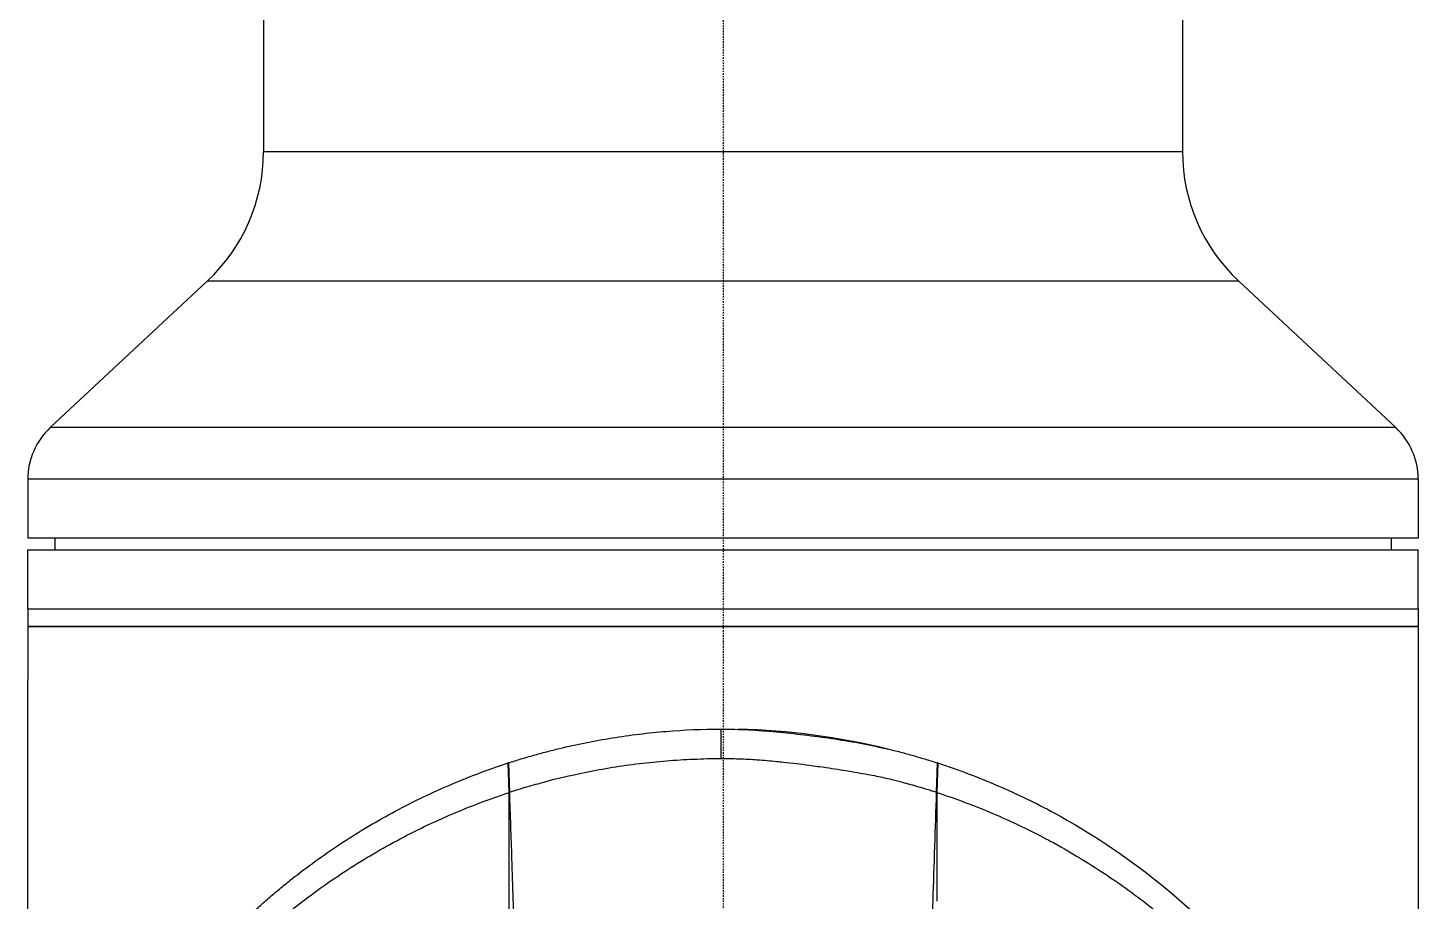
# Model space of a CAD drawing. Header units: millimetres. Extents: x 0 to 4378, y 0 to 2376.
# Drawn here: x 2155.7 to 2273.7, y 1240.9 to 1315 of the extents above; entities that cross this region are included whole.
import ezdxf

# ---------------------------------------------------------------- set-up
doc = ezdxf.new("R2010")
doc.units = ezdxf.units.MM
doc.header["$LTSCALE"] = 0.2
doc.linetypes.add('CENTER2', pattern=[1.125, 0.75, -0.125, 0.125, -0.125])
doc.layers.add('02_Center Line', color=1, linetype='CENTER2')

# ---------------------------------------------------------------- blocks, each defined once
blk = doc.blocks.new('A$C8e57dc05')
for p, q in [((39, 931.2), (39, 702.18)), ((-39, 861.15), (-39, 702.18)), ((39, 702.18), (-39, 702.18)), ((-43.77, 691.21), (-57.09, 678.79)), ((43.77, 691.21), (-43.77, 691.21)), ((43.77, 691.21), (57.09, 678.79)), ((57.09, 678.79), (-57.09, 678.79)), ((59, 674.4), (-59, 674.4)), ((-59, 674.4), (-59, 669.4)), ((59, 674.4), (59, 669.4)), ((59, 669.4), (-59, 669.4)), ((-56.7, 669.4), (-56.71, 668.4)), ((56.7, 669.4), (56.71, 668.4)), ((-59, 668.4), (59, 668.4)), ((-59, 663.4), (-59, 668.4)), ((59, 663.4), (59, 668.4)), ((-59, 663.4), (59, 663.4)), ((-59, 663.4), (-59, 661.9)), ((-59, 663.4), (59, 663.4)), ((59, 663.4), (59, 661.9)), ((59, 661.9), (-59, 661.9)), ((-59, 661.9), (-59, 657.4)), ((-59, 661.9), (59, 661.9)), ((59, 661.9), (59, 657.4)), ((-59, 614.2), (-59, 657.4)), ((59, 657.4), (59, 594.2)), ((-0.18, 653.21), (-0.17, 650.72)), ((-18.21, 650.34), (-18.23, 650.33)), ((-18.15, 647.83), (-18.23, 650.33)), ((-18.21, 650.34), (-18.13, 647.85)), ((18.13, 647.85), (18.2, 650.34)), ((18.22, 650.33), (18.14, 647.83)), ((18.22, 650.33), (18.2, 650.34)), ((18.13, 647.85), (18.14, 647.83))]:
    blk.add_line(p, q)
for centre, radius, start, end in [((-54, 702.18), 15, 313, 0), ((54, 702.18), 15, 180, 227), ((-53, 674.4), 6, 133, 180), ((53, 674.4), 6, 0, 47), ((0, 594.2), 59, 76.2705, 88.7519)]:
    blk.add_arc(centre, radius, start, end)
for points, knots in [([(-18.21, 650.34), (-17.86, 650.45), (-17.5, 650.57), (-17.15, 650.67), (-16.79, 650.78), (-16.43, 650.88), (-16.07, 650.98), (-15.71, 651.08), (-15.35, 651.18), (-14.98, 651.28), (-14.62, 651.38), (-14.25, 651.47), (-13.89, 651.56), (-12.42, 651.91), (-10.92, 652.21), (-9.41, 652.45), (-7.89, 652.7), (-6.36, 652.89), (-4.82, 653.01), (-3.28, 653.14), (-1.73, 653.21), (-0.18, 653.21)], [-1, -1, -1, -1, -0.9375, -0.9375, -0.9375, -0.875, -0.875, -0.875, -0.8125, -0.8125, -0.8125, -0.75, -0.75, -0.75, -0.5, -0.5, -0.5, -0.25, -0.25, -0.25, 0, 0, 0, 0]), ([(-0.18, 653.21), (0.02, 653.21), (0.22, 653.21), (0.42, 653.21), (0.61, 653.21), (0.81, 653.2), (1.01, 653.19), (1.4, 653.18), (1.8, 653.17), (2.19, 653.15), (2.98, 653.1), (3.76, 653.05), (4.55, 652.97), (5.33, 652.9), (6.11, 652.81), (6.89, 652.72), (7.67, 652.62), (8.44, 652.52), (9.22, 652.41), (9.99, 652.29), (10.76, 652.17), (11.52, 652.03), (12.29, 651.89), (13.05, 651.73), (13.8, 651.56), (13.99, 651.52), (14.17, 651.47), (14.36, 651.43), (14.55, 651.38), (14.73, 651.34), (14.92, 651.29), (15.29, 651.19), (15.66, 651.09), (16.02, 650.99), (16.39, 650.89), (16.76, 650.78), (17.12, 650.67), (17.3, 650.62), (17.48, 650.56), (17.66, 650.51), (17.84, 650.45), (18.02, 650.39), (18.2, 650.34)], [-1, -1, -1, -1, -0.96875, -0.96875, -0.96875, -0.9375, -0.9375, -0.9375, -0.875, -0.875, -0.875, -0.75, -0.75, -0.75, -0.625, -0.625, -0.625, -0.5, -0.5, -0.5, -0.375, -0.375, -0.375, -0.25, -0.25, -0.25, -0.21875, -0.21875, -0.21875, -0.1875, -0.1875, -0.1875, -0.125, -0.125, -0.125, -0.0625, -0.0625, -0.0625, -0.03125, -0.03125, -0.03125, 0, 0, 0, 0]), ([(-49.17, 626.82), (-47.53, 629.29), (-45.67, 631.69), (-43.58, 633.99), (-43.06, 634.56), (-42.52, 635.13), (-41.96, 635.69), (-41.41, 636.25), (-40.84, 636.8), (-40.26, 637.34), (-39.97, 637.61), (-39.67, 637.88), (-39.37, 638.15), (-39.07, 638.42), (-38.77, 638.69), (-38.46, 638.95), (-38.16, 639.21), (-37.84, 639.47), (-37.53, 639.73), (-37.22, 639.99), (-36.9, 640.25), (-36.58, 640.5), (-35.93, 641.01), (-35.27, 641.51), (-34.6, 642), (-33.92, 642.49), (-33.23, 642.97), (-32.53, 643.43), (-31.82, 643.9), (-31.1, 644.36), (-30.37, 644.8), (-29.63, 645.24), (-28.88, 645.67), (-28.11, 646.08), (-26.58, 646.91), (-24.98, 647.69), (-23.33, 648.4), (-21.68, 649.11), (-19.98, 649.76), (-18.23, 650.33)], [-1, -1, -1, -1, -0.75, -0.75, -0.75, -0.6875, -0.6875, -0.6875, -0.625, -0.625, -0.625, -0.59375, -0.59375, -0.59375, -0.5625, -0.5625, -0.5625, -0.53125, -0.53125, -0.53125, -0.5, -0.5, -0.5, -0.4375, -0.4375, -0.4375, -0.375, -0.375, -0.375, -0.3125, -0.3125, -0.3125, -0.25, -0.25, -0.25, -0.125, -0.125, -0.125, 0, 0, 0, 0]), ([(-18.13, 647.85), (-17.88, 647.93), (-17.64, 648.01), (-17.11, 648.17), (-16.8, 648.26), (-16.15, 648.45), (-15.64, 648.59), (-15.03, 648.76), (-14.96, 648.78), (-14.24, 648.97), (-13.06, 649.26), (-10.87, 649.7), (-10.13, 649.84), (-7.87, 650.2), (-6.34, 650.39), (-4.03, 650.58), (-3.26, 650.62), (-1.72, 650.69), (-0.95, 650.71), (-0.17, 650.72)], [-1.925983, -1.925983, -1.925983, -1.925983, -1.875869, -1.875869, -1.820686, -1.820686, -1.653095, -1.653095, -1.624088, -1.624088, -1.164895, -1.164895, -0.929585, -0.929585, -0.463526, -0.463526, -0.231599, -0.231599, 0, 0, 0, 0]), ([(-0.17, 650.72), (0.17, 650.72), (0.74, 650.71), (1.88, 650.67), (2.4, 650.64), (2.91, 650.61)], [-0.3421384, -0.3421384, -0.3421384, -0.3421384, -0.1542602, -0.1542602, -0.0000058, -0.0000058, -0.0000058, -0.0000058]), ([(2.91, 650.61), (3.46, 650.57), (4.01, 650.52), (4.75, 650.45), (4.93, 650.43), (5.86, 650.33), (6.61, 650.24), (7.8, 650.08), (8.28, 650.01), (9.41, 649.85), (10.06, 649.75), (11.02, 649.59), (11.34, 649.53), (11.93, 649.43), (12.21, 649.38), (12.73, 649.28), (12.97, 649.23), (13.64, 649.09), (14.06, 649), (14.76, 648.83), (15.09, 648.74), (15.83, 648.53), (16.32, 648.4), (16.97, 648.21), (17.22, 648.14), (17.57, 648.03), (17.72, 647.98), (17.9, 647.92), (18.01, 647.89), (18.13, 647.85)], [0, 0, 0, 0, 0.166671, 0.166671, 0.221871, 0.221871, 0.444489, 0.444489, 0.598255, 0.598255, 0.802929, 0.802929, 0.904924, 0.904924, 0.994423, 0.994423, 1.072733, 1.072733, 1.212093, 1.212093, 1.315259, 1.315259, 1.467472, 1.467472, 1.537706, 1.537706, 1.574978, 1.574978, 1.639288, 1.639288, 1.639288, 1.639288]), ([(18.22, 650.33), (19.98, 649.76), (21.68, 649.11), (23.33, 648.4), (24.98, 647.69), (26.57, 646.92), (28.11, 646.09), (31.18, 644.43), (34, 642.54), (36.57, 640.51), (39.15, 638.47), (41.48, 636.28), (43.58, 633.99), (45.67, 631.69), (47.53, 629.29), (49.17, 626.82)], [-1, -1, -1, -1, -0.875, -0.875, -0.875, -0.75, -0.75, -0.75, -0.5, -0.5, -0.5, -0.25, -0.25, -0.25, 0, 0, 0, 0]), ([(-48.93, 624.4), (-47.3, 626.86), (-45.45, 629.25), (-43.37, 631.54), (-42.85, 632.11), (-42.31, 632.68), (-41.76, 633.23), (-41.21, 633.79), (-40.64, 634.34), (-40.06, 634.88), (-39.77, 635.15), (-39.48, 635.42), (-39.18, 635.69), (-38.88, 635.95), (-38.58, 636.21), (-38.28, 636.48), (-37.97, 636.74), (-37.66, 637), (-37.35, 637.26), (-37.04, 637.52), (-36.72, 637.78), (-36.4, 638.03), (-35.76, 638.54), (-35.1, 639.03), (-34.43, 639.52), (-33.76, 640), (-33.08, 640.48), (-32.37, 640.94), (-31.67, 641.41), (-30.96, 641.86), (-30.22, 642.3), (-29.49, 642.74), (-28.74, 643.17), (-27.98, 643.58), (-26.46, 644.41), (-24.87, 645.19), (-23.23, 645.89), (-21.58, 646.6), (-19.89, 647.26), (-18.15, 647.83)], [0, 0, 0, 0, 0.25, 0.25, 0.25, 0.3125, 0.3125, 0.3125, 0.375, 0.375, 0.375, 0.40625, 0.40625, 0.40625, 0.4375, 0.4375, 0.4375, 0.46875, 0.46875, 0.46875, 0.5, 0.5, 0.5, 0.5625, 0.5625, 0.5625, 0.625, 0.625, 0.625, 0.6875, 0.6875, 0.6875, 0.75, 0.75, 0.75, 0.875, 0.875, 0.875, 1, 1, 1, 1]), ([(-18.14, 624.59), (-18.14, 625.51), (-18.14, 626.44), (-18.14, 627.38), (-18.14, 627.43), (-18.14, 627.48), (-18.14, 627.53), (-18.15, 628.43), (-18.15, 629.33), (-18.15, 630.23), (-18.15, 630.32), (-18.15, 630.42), (-18.15, 630.51), (-18.15, 631.39), (-18.15, 632.26), (-18.15, 633.14), (-18.15, 633.26), (-18.15, 633.39), (-18.15, 633.52), (-18.15, 634.38), (-18.15, 635.24), (-18.15, 636.1), (-18.15, 636.24), (-18.15, 636.39), (-18.15, 636.54), (-18.15, 637.39), (-18.15, 638.24), (-18.15, 639.1), (-18.15, 639.13), (-18.15, 639.17), (-18.15, 639.2), (-18.15, 640.18), (-18.15, 641.15), (-18.15, 642.12), (-18.15, 644.03), (-18.15, 645.94), (-18.15, 647.83)], [0, 0, 0, 0, 0.1206948, 0.1206948, 0.1206948, 0.1274688, 0.1274688, 0.1274688, 0.2438816, 0.2438816, 0.2438816, 0.256112, 0.256112, 0.256112, 0.3692231, 0.3692231, 0.3692231, 0.3854414, 0.3854414, 0.3854414, 0.4964218, 0.4964218, 0.4964218, 0.5152549, 0.5152549, 0.5152549, 0.6251524, 0.6251524, 0.6251524, 0.6298026, 0.6298026, 0.6298026, 0.7550606, 0.7550606, 0.7550606, 1, 1, 1, 1]), ([(-18.13, 647.85), (-18.07, 645.89), (-18, 644.02), (-17.94, 642.24), (-17.91, 641.03), (-17.87, 639.85), (-17.83, 638.7), (-17.81, 638), (-17.79, 637.32), (-17.77, 636.65), (-17.71, 634.71), (-17.66, 632.85), (-17.61, 631.06), (-17.59, 630.15), (-17.57, 629.22), (-17.54, 628.28), (-17.53, 627.82), (-17.52, 627.36), (-17.5, 626.89), (-17.49, 626.43), (-17.47, 626.07), (-17.47, 625.78), (-17.46, 625.68), (-17.46, 625.58), (-17.46, 625.5)], [0, 0, 0, 0, 0.25, 0.25, 0.25, 0.4058701, 0.4058701, 0.4058701, 0.5, 0.5, 0.5, 0.75, 0.75, 0.75, 0.875, 0.875, 0.875, 0.9375, 0.9375, 0.9375, 0.9829974, 0.9829974, 0.9829974, 0.9999998, 0.9999998, 0.9999998, 0.9999998]), ([(17.83, 638.63), (17.88, 640.16), (17.93, 641.69), (18.03, 644.77), (18.08, 646.31), (18.13, 647.85)], [0.0000004, 0.0000004, 0.0000004, 0.0000004, 0.4665484, 0.4665484, 0.9319989, 0.9319989, 0.9319989, 0.9319989]), ([(18.14, 647.83), (19.75, 647.31), (21.45, 646.67), (23.23, 645.91), (23.85, 645.64), (24.67, 645.27), (25.65, 644.8), (26.87, 644.2), (27.63, 643.79), (27.98, 643.6), (28.95, 643.07), (29.69, 642.63), (30.22, 642.31), (30.95, 641.87), (31.67, 641.42), (32.37, 640.95), (33.78, 640.02), (35.12, 639.05), (36.4, 638.03), (36.44, 638), (36.45, 637.99), (36.47, 637.97), (37.27, 637.34), (38.51, 636.33), (40.06, 634.88), (41.57, 633.48), (42.63, 632.34), (43.36, 631.54), (43.4, 631.5), (43.46, 631.43), (43.51, 631.37), (45.41, 629.28), (47.23, 626.95), (48.93, 624.4)], [-1, -1, -1, -1, -0.875, -0.875, -0.875, -0.8125, -0.8125, -0.8125, -0.75, -0.75, -0.75, -0.6875, -0.6875, -0.6875, -0.625, -0.625, -0.625, -0.5000062, -0.5000062, -0.5000062, -0.4961503, -0.4961503, -0.4961503, -0.375, -0.375, -0.375, -0.2500563, -0.2500563, -0.2500563, -0.243637, -0.243637, -0.243637, 0, 0, 0, 0]), ([(17.49, 626.58), (17.52, 627.57), (17.55, 628.56), (17.6, 630.53), (17.62, 631.52), (17.71, 634.55), (17.77, 636.59), (17.83, 638.63)], [0.000002, 0.000002, 0.000002, 0.000002, 0.303764, 0.303764, 0.607969, 0.607969, 1.235162, 1.235162, 1.235162, 1.235162])]:
    blk.add_open_spline(points, degree=3, knots=knots)
for points in [[(-18.15, 647.83), (-18.14, 647.84), (-18.14, 647.84), (-18.13, 647.85)], [(18.14, 647.83), (18.14, 644.75), (18.14, 641.67), (18.14, 638.6)]]:
    blk.add_open_spline(points, degree=3)
at = {"layer": '02_Center Line'}
blk.add_line((0, 1153.01), (0, -16.53), dxfattribs=at)

msp = doc.modelspace()

# ---------------------------------------------------------------- block references
msp.add_blockref('A$C8e57dc05', (2214.674, 602.257))

doc.saveas('drawing.dxf')
